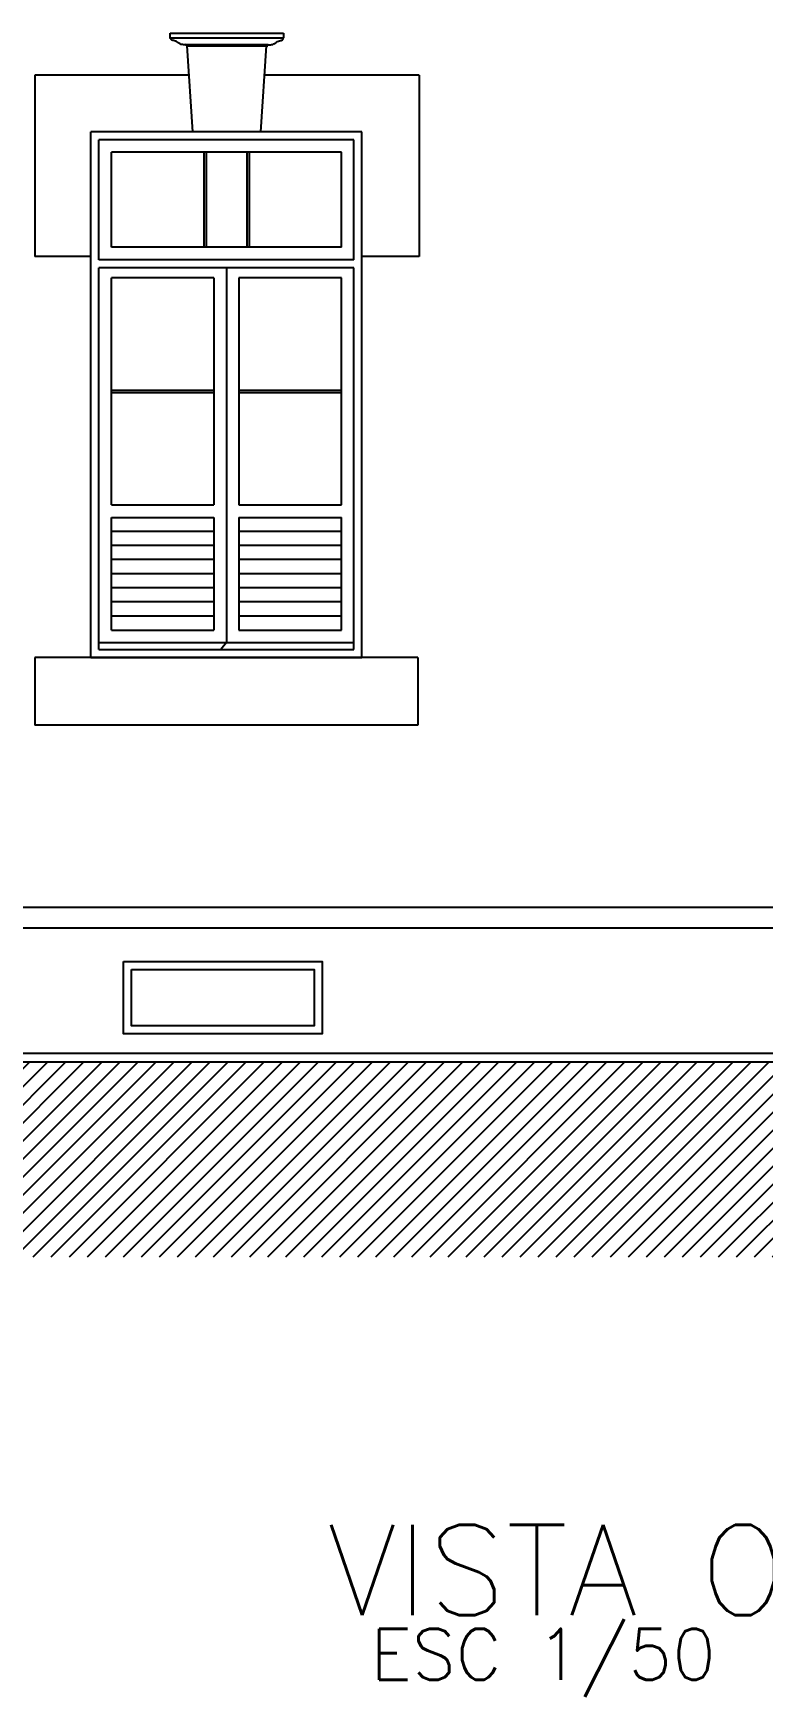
# Model space of a CAD drawing. Extents: x -1098 to 3016, y -832 to 644.
# Drawn here: x -691.8 to -627.4, y 351 to 497.9 of the extents above; entities that cross this region are included whole.
import ezdxf

# ---------------------------------------------------------------- set-up
doc = ezdxf.new("R2010")
doc.units = 0
doc.header["$MEASUREMENT"] = 0
for name, color, linetype in [('ESQUADRIAS', 2, 'CONTINUOUS'), ('HACHURA', 1, 'CONTINUOUS'), ('PAREDE', 1, 'CONTINUOUS'), ('PISO', 1, 'CONTINUOUS'), ('TERRA', 7, 'CONTINUOUS'), ('TEXT2', 6, 'CONTINUOUS')]:
    doc.layers.add(name, color=color, linetype=linetype)
doc.styles.add('ROMANS', font='romans')

msp = doc.modelspace()

# ---------------------------------------------------------------- hatches: boundary and pattern name
at = {"layer": 'HACHURA'}
h = msp.add_hatch(dxfattribs=at)
h.set_pattern_fill('ANSI31', color=256, scale=9, style=0)
h.set_pattern_definition([(45, (-19177.3512, -3399.7312), (-0.79549513, 0.79549513), [])])
h.paths.add_polyline_path([(-890.003, 407.084), (-890.003, 389.883), (-392.053, 389.883), (-392.053, 407.084)])

# ---------------------------------------------------------------- linework, layer by layer
at = {"layer": 'ESQUADRIAS', "color": 4}
for points in [[(-679.672, 497.904), (-669.672, 497.904)], [(-679.672, 497.504), (-679.672, 497.904)], [(-669.672, 497.904), (-669.672, 497.504)], [(-679.672, 497.504), (-669.672, 497.504)], [(-678.272, 496.904), (-671.072, 496.904)], [(-678.272, 496.904), (-678.272, 496.804)], [(-678.272, 496.804), (-671.072, 496.804)], [(-677.672, 489.204), (-678.172, 496.804)], [(-671.672, 489.204), (-671.172, 496.804)], [(-671.072, 496.904), (-671.072, 496.804)], [(-678.001, 494.204), (-691.622, 494.204)], [(-691.622, 494.204), (-691.622, 478.204)], [(-657.722, 494.204), (-671.343, 494.204)], [(-657.722, 494.204), (-657.722, 478.204)], [(-686.622, 478.204), (-691.622, 478.204)], [(-657.722, 478.204), (-662.722, 478.204)], [(-657.822, 442.804), (-691.622, 442.804)], [(-691.622, 442.804), (-691.622, 436.804)], [(-657.822, 442.804), (-657.822, 436.804)], [(-657.822, 436.804), (-691.622, 436.804)]]:
    msp.add_lwpolyline(points, dxfattribs=at)
for points in [[(-678.272, 496.904, -0.0600935), (-678.602, 496.899, -0.0909883), (-678.812, 496.961, -0.051052), (-679.04, 497.107, 0.0656871), (-679.22, 497.215, 0.0741832), (-679.382, 497.259, -0.0829102), (-679.527, 497.3, -0.1265659), (-679.599, 497.361, -0.0744438), (-679.672, 497.504)], [(-671.072, 496.904, 0.0600935), (-670.742, 496.899, 0.0909883), (-670.532, 496.961, 0.051052), (-670.305, 497.107, -0.0656871), (-670.124, 497.215, -0.0741832), (-669.962, 497.259, 0.0829102), (-669.818, 497.3, 0.1265659), (-669.745, 497.361, 0.0744438), (-669.672, 497.504)]]:
    msp.add_lwpolyline(points, format="xyb", dxfattribs=at)
at = {"layer": 'ESQUADRIAS', "color": 2}
for points in [[(-662.772, 489.204), (-686.672, 489.204)], [(-686.672, 442.804), (-686.672, 489.204)], [(-662.772, 442.804), (-662.772, 489.204)], [(-663.472, 488.504), (-685.972, 488.504)], [(-685.972, 477.904), (-685.972, 488.504)], [(-663.472, 477.904), (-663.472, 488.504)], [(-664.572, 487.404), (-684.872, 487.404)], [(-684.872, 479.004), (-684.872, 487.404)], [(-676.722, 487.404), (-676.722, 479.004)], [(-676.522, 487.404), (-676.522, 479.004)], [(-672.922, 487.404), (-672.922, 479.004)], [(-672.722, 487.404), (-672.722, 479.004)], [(-664.572, 479.004), (-664.572, 487.404)], [(-664.572, 479.004), (-684.872, 479.004)], [(-663.472, 477.904), (-685.972, 477.904)], [(-663.472, 477.204), (-685.972, 477.204)], [(-685.972, 443.504), (-685.972, 477.204)], [(-675.822, 476.304), (-684.872, 476.304)], [(-684.872, 466.184), (-684.872, 476.304)], [(-675.822, 476.304), (-675.822, 466.184)], [(-674.722, 477.204), (-674.722, 444.104)], [(-673.622, 476.304), (-673.622, 466.184)], [(-664.572, 476.304), (-673.622, 476.304)], [(-664.572, 466.184), (-664.572, 476.304)], [(-663.472, 443.504), (-663.472, 477.204)], [(-684.872, 466.384), (-675.822, 466.384)], [(-684.872, 466.184), (-675.822, 466.184)], [(-684.872, 456.264), (-684.872, 466.184)], [(-675.822, 466.184), (-675.822, 456.264)], [(-673.622, 466.384), (-664.572, 466.384)], [(-673.622, 466.184), (-664.572, 466.184)], [(-673.622, 466.184), (-673.622, 456.264)], [(-664.572, 456.264), (-664.572, 466.184)], [(-684.872, 456.264), (-675.822, 456.264)], [(-673.622, 456.264), (-664.572, 456.264)], [(-684.872, 455.164), (-675.822, 455.164)], [(-684.872, 445.204), (-684.872, 455.164)], [(-675.822, 453.919), (-684.872, 453.919)], [(-675.822, 455.164), (-675.822, 445.204)], [(-673.622, 455.164), (-664.572, 455.164)], [(-673.622, 455.164), (-673.622, 455.02)], [(-673.622, 455.02), (-673.622, 445.204)], [(-664.572, 453.919), (-673.622, 453.919)], [(-664.572, 455.02), (-664.572, 455.164)], [(-664.572, 445.204), (-664.572, 455.02)], [(-675.822, 452.674), (-684.872, 452.674)], [(-664.572, 452.674), (-673.622, 452.674)], [(-675.822, 451.429), (-684.872, 451.429)], [(-664.572, 451.429), (-673.622, 451.429)], [(-675.822, 450.184), (-684.872, 450.184)], [(-664.572, 450.184), (-673.622, 450.184)], [(-675.822, 448.939), (-684.872, 448.939)], [(-664.572, 448.939), (-673.622, 448.939)], [(-675.822, 447.694), (-684.872, 447.694)], [(-664.572, 447.694), (-673.622, 447.694)], [(-675.822, 446.449), (-684.872, 446.449)], [(-684.872, 445.204), (-675.822, 445.204)], [(-684.872, 445.204), (-675.822, 445.204)], [(-664.572, 446.449), (-673.622, 446.449)], [(-673.622, 445.204), (-664.572, 445.204)], [(-685.972, 444.104), (-663.472, 444.104)], [(-674.722, 444.104), (-675.221, 443.504)], [(-686.672, 442.804), (-662.772, 442.804)], [(-685.972, 443.504), (-663.472, 443.504)]]:
    msp.add_lwpolyline(points, dxfattribs=at)
at = {"layer": 'ESQUADRIAS'}
for points in [[(-683.806, 415.958), (-666.266, 415.958), (-666.266, 409.564), (-683.806, 409.564)], [(-683.106, 415.258), (-666.966, 415.258), (-666.966, 410.264), (-683.106, 410.264)]]:
    msp.add_lwpolyline(points, close=True, dxfattribs=at)
at = {"layer": 'PAREDE', "color": 2}
for points in [[(-624.422, 420.704), (-724.822, 420.704)], [(-624.422, 418.904), (-724.822, 418.904)]]:
    msp.add_lwpolyline(points, dxfattribs=at)
at = {"layer": 'PISO'}
msp.add_lwpolyline([(-872.922, 407.844), (-431.222, 407.844)], dxfattribs=at)
at = {"layer": 'TERRA'}
msp.add_lwpolyline([(-890.003, 407.084), (-431.222, 407.084)], dxfattribs=at)

# ---------------------------------------------------------------- texts
at = {"layer": 'TEXT2', "style": 'ROMANS'}
for s, height, p in [('VISTA OESTE', 8, (-665.834, 358.226)), ('ESC 1/50', 4.5, (-662.009, 352.536))]:
    msp.add_text(s, height=height, dxfattribs=at).set_placement(p)

doc.saveas('drawing.dxf')
